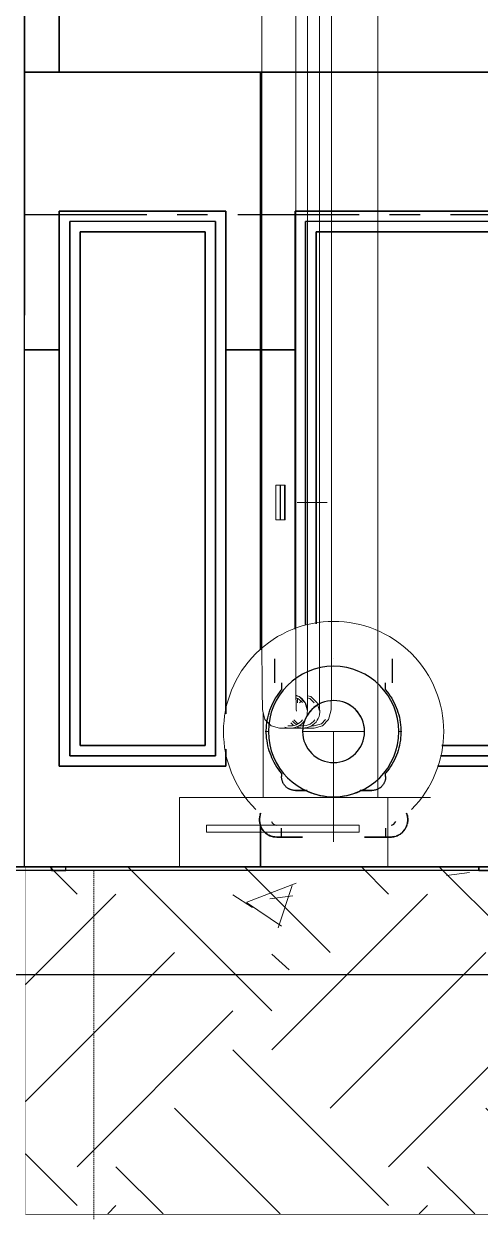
# Model space of a CAD drawing. Header units: millimetres. Extents: x 3774 to 718460, y -768339 to 192544.
# Drawn here: x 505512 to 506170, y -732864 to -731142 of the extents above; entities that cross this region are included whole.
import ezdxf
from ezdxf.xclip import XClip

# ---------------------------------------------------------------- set-up
doc = ezdxf.new("R2010")
doc.units = ezdxf.units.MM
doc.header["$XCLIPFRAME"] = 0
doc.set_wipeout_variables(frame=1)
for name, pattern in [('DPA_Hidden 50', [3, 2, -1]), ('TA_GL_000.70000', [1.925, 0.7, -0.175, 0.175, -0.175, 0.7]), ('XKITLINE00', [0]), ('XKITLINE02', [4, 2, -2])]:
    doc.linetypes.add(name, pattern=pattern)
doc.layers.add('000 - 0_HIDE_OBJ_FRAMING_DEF_SUB_1', color=7, linetype='Continuous')
doc.layers.add('000 - 0_SYM_DWG_GRIDLINE_MAIN_COLOR_251', color=7, linetype='Continuous')
for name, color, linetype, lineweight in [('Bolt', 7, 'Continuous', 0), ('G-IMPT', 7, 'Continuous', 9), ('Part', 7, 'Continuous', 0)]:
    doc.layers.add(name, color=color, linetype=linetype, lineweight=lineweight)
doc.styles.add('TA', font='', dxfattribs={"height": 4.5})
doc.styles.get('TA').set_extended_font_data('Cordia New')

# ---------------------------------------------------------------- blocks, each defined once
blk = doc.blocks.new('*U6352')
at = {"layer": '000 - 0_SYM_DWG_GRIDLINE_MAIN_COLOR_251', "color": 7, "linetype": 'ByBlock', "ltscale": 5}
blk.add_line((70, 0), (-169.147, 0), dxfattribs=at)
at = {"color": 7, "style": 'TA', "flags": 1}
blk.add_attdef('LOCATION', (6, -6), '', height=4.5, rotation=270, dxfattribs=at)
blk = doc.blocks.new('*U6351')
at = {"layer": '000 - 0_SYM_DWG_GRIDLINE_MAIN_COLOR_251', "color": 7, "linetype": 'ByBlock', "ltscale": 5}
blk.add_line((70, 0), (-169.147, 0), dxfattribs=at)
at = {"color": 7, "style": 'TA', "flags": 1}
blk.add_attdef('LOCATION', (6, -6), '', height=4.5, rotation=270, dxfattribs=at)
blk = doc.blocks.new('W-1-PP19-SE-ENT3_20260407-142914_PP19_ENT3_ELE4_DIMS_2')
at = {"layer": '000 - 0_SYM_DWG_GRIDLINE_MAIN_COLOR_251', "color": 7, "linetype": 'TA_GL_000.70000', "xscale": 50.00000000000003, "yscale": 50.00000000000003, "zscale": 50.00000000000003, "rotation": 180}
for name, p in [('*U6352', (-2517, 102450)), ('*U6351', (-2517, 101510))]:
    blk.add_blockref(name, p, dxfattribs=at)
blk = doc.blocks.new('*A20976427')
at = {"layer": 'Part', "color": 7, "linetype": 'XKITLINE00', "lineweight": 0}
for p, q in [((2517.704074, -163.059902), (2514.809478, -163.059902)), ((2514.809478, -163.059902), (2514.809478, -166.29392)), ((2517.209697, -166.29392), (2517.209697, -163.059902))]:
    blk.add_line(p, q, dxfattribs=at)
blk = doc.blocks.new('*A20986428')
at = {"layer": 'Part', "color": 7, "linetype": 'XKITLINE00', "lineweight": 0}
for p, q in [((2516.878509, -163.379902), (2515.118345, -163.379902)), ((2515.118345, -163.379902), (2515.118345, -163.459902)), ((2516.878509, -163.459902), (2516.878509, -163.379902)), ((2515.118345, -163.459902), (2516.878509, -163.459902))]:
    blk.add_line(p, q, dxfattribs=at)
blk = doc.blocks.new('*A21516446')
at = {"layer": 'Part', "color": 7, "linetype": 'XKITLINE00', "lineweight": 0}
for p, q in [((2518.17125, -165.93987), (2518.70947, -165.93987)), ((2518.17125, -165.97987), (2518.17125, -165.93987)), ((2519.14401, -165.97987), (2518.17125, -165.97987)), ((2518.651293, -165.97987), (2518.651293, -165.93987))]:
    blk.add_line(p, q, dxfattribs=at)
blk = doc.blocks.new('*A21536448')
at = {"layer": 'Part', "color": 7, "linetype": 'XKITLINE00', "lineweight": 0}
for p, q in [((2518.211253, -165.539902), (2518.251257, -165.539902)), ((2518.211253, -165.939902), (2518.211253, -165.539902)), ((2518.251257, -165.539902), (2518.251257, -165.939902)), ((2518.251257, -165.939902), (2518.211253, -165.939902))]:
    blk.add_line(p, q, dxfattribs=at)
blk = doc.blocks.new('*A21556450')
at = {"layer": 'Part', "color": 7, "linetype": 'XKITLINE00', "lineweight": 0}
for p, q in [((2518.691097, -165.539902), (2517.632438, -165.539902)), ((2517.632438, -165.539902), (2517.632438, -166.29392)), ((2518.63253, -166.29392), (2518.63253, -165.539902)), ((2522.061904, -165.539902), (2521.032749, -165.539902)), ((2521.032749, -165.539902), (2521.032749, -166.29392)), ((2522.032841, -166.29392), (2522.032841, -165.539902))]:
    blk.add_line(p, q, dxfattribs=at)
blk = doc.blocks.new('*A21656460')
at = {"layer": 'Part', "color": 7, "linetype": 'XKITLINE00', "lineweight": 0}
for p, q in [((2516.233001, -149.459902), (2516.359487, -149.459902)), ((2516.359487, -149.459902), (2516.456678, -149.485946)), ((2516.328533, -149.485502), (2516.359487, -149.485502)), ((2516.359487, -149.485502), (2516.44388, -149.508116)), ((2516.44388, -149.508116), (2516.49286, -149.557102)), ((2516.527827, -149.557102), (2516.456678, -149.485946)), ((2516.553869, -149.654302), (2516.527827, -149.557102)), ((2516.556003, -149.674937), (2516.553869, -149.654302)), ((2516.557991, -149.735437), (2516.556003, -149.674937)), ((2516.559699, -149.831678), (2516.557991, -149.735437)), ((2516.170393, -149.801148), (2516.169512, -149.751502)), ((2516.206495, -149.766851), (2516.191148, -149.751502)), ((2516.195182, -149.755536), (2516.19511, -149.751502)), ((2516.286119, -149.803441), (2516.293582, -149.805441)), ((2516.561009, -149.957102), (2516.559699, -149.831678)), ((2516.561833, -150.103161), (2516.561009, -149.957102)), ((2516.562114, -150.259902), (2516.561833, -150.103161)), ((2516.562114, -161.459902), (2516.562114, -150.259902)), ((2516.561833, -161.616642), (2516.562114, -161.459902)), ((2516.561009, -161.762702), (2516.561833, -161.616642)), ((2516.559699, -161.888125), (2516.561009, -161.762702)), ((2516.169512, -161.968302), (2516.170393, -161.918655)), ((2516.191148, -161.968302), (2516.206495, -161.952953)), ((2516.19511, -161.968302), (2516.195182, -161.964267)), ((2516.286119, -161.916362), (2516.293582, -161.914363)), ((2516.556003, -162.044866), (2516.557991, -161.984367)), ((2516.557991, -161.984367), (2516.559699, -161.888125)), ((2516.527827, -162.162702), (2516.553869, -162.065502)), ((2516.553869, -162.065502), (2516.556003, -162.044866)), ((2516.233001, -162.259902), (2516.359487, -162.259902)), ((2516.328533, -162.234302), (2516.359487, -162.234302)), ((2516.44388, -162.211687), (2516.359487, -162.234302)), ((2516.359487, -162.259902), (2516.456678, -162.233857)), ((2516.49286, -162.162702), (2516.44388, -162.211687)), ((2516.456678, -162.233857), (2516.527827, -162.162702))]:
    blk.add_line(p, q, dxfattribs=at)
for centre, radius, start, end in [((2516.233001, -149.654302), 0.1944, 356.349121, 112.433954), ((2516.233001, -149.654302), 0.1944, 123.950164, 136.181094), ((2516.233001, -149.654302), 0.1688, 115.808054, 136.360557), ((2516.233001, -149.654302), 0.1688, 36.083992, 103.358524), ((2516.233001, -149.654302), 0.1688, 240.843581, 244.191946), ((2516.233001, -162.065502), 0.1688, 115.808054, 119.156419), ((2516.233001, -162.065502), 0.1944, 247.566046, 3.65088), ((2516.233001, -162.065502), 0.1944, 223.818906, 236.049836), ((2516.233001, -162.065502), 0.1688, 223.639443, 244.191946), ((2516.233001, -162.065502), 0.1688, 256.641476, 323.916008)]:
    blk.add_arc(centre, radius, start, end, dxfattribs=at)
blk = doc.blocks.new('*A21666461')
at = {"layer": 'Part', "color": 7, "linetype": 'XKITLINE00', "lineweight": 0}
for p, q in [((2515.961983, -149.459902), (2515.864792, -149.485946)), ((2516.08847, -149.459902), (2515.961983, -149.459902)), ((2515.767601, -149.654302), (2515.793644, -149.557102)), ((2515.793644, -149.557102), (2515.864792, -149.485946)), ((2516.057515, -149.485502), (2516.08847, -149.485502)), ((2515.761772, -149.831678), (2515.763479, -149.735437)), ((2515.763479, -149.735437), (2515.765468, -149.674937)), ((2515.765468, -149.674937), (2515.767601, -149.654302)), ((2516.150536, -149.831678), (2516.152243, -149.735437)), ((2516.152243, -149.735437), (2516.154232, -149.674937)), ((2516.154232, -149.674937), (2516.156365, -149.654302)), ((2515.760462, -149.957102), (2515.761772, -149.831678)), ((2516.149226, -149.957102), (2516.150536, -149.831678)), ((2515.759638, -150.103161), (2515.760462, -149.957102)), ((2516.148402, -150.103161), (2516.149226, -149.957102)), ((2515.759357, -150.259902), (2515.759638, -150.103161)), ((2516.148121, -150.259902), (2516.148402, -150.103161)), ((2515.759357, -161.459902), (2515.759357, -150.259902)), ((2516.148121, -161.459902), (2516.148121, -150.259902)), ((2515.759638, -161.616642), (2515.759357, -161.459902)), ((2516.148402, -161.616642), (2516.148121, -161.459902)), ((2515.760462, -161.762702), (2515.759638, -161.616642)), ((2516.149226, -161.762702), (2516.148402, -161.616642)), ((2515.761772, -161.888125), (2515.760462, -161.762702)), ((2516.150536, -161.888125), (2516.149226, -161.762702)), ((2515.763479, -161.984367), (2515.761772, -161.888125)), ((2515.765468, -162.044866), (2515.763479, -161.984367)), ((2516.152243, -161.984367), (2516.150536, -161.888125)), ((2516.154232, -162.044866), (2516.152243, -161.984367)), ((2515.767601, -162.065502), (2515.765468, -162.044866)), ((2515.793644, -162.162702), (2515.767601, -162.065502)), ((2516.156365, -162.065502), (2516.154232, -162.044866)), ((2515.864792, -162.233857), (2515.793644, -162.162702)), ((2515.961983, -162.259902), (2515.864792, -162.233857)), ((2516.08847, -162.259902), (2515.961983, -162.259902)), ((2516.057515, -162.234302), (2516.08847, -162.234302))]:
    blk.add_line(p, q, dxfattribs=at)
for centre, radius, start, end in [((2516.08847, -149.654302), 0.1944, 289.28989, 109.615834), ((2516.08847, -149.654302), 0.1688, 36.083992, 98.212631), ((2516.08847, -149.654302), 0.1688, 292.350355, 323.916008), ((2516.08847, -162.065502), 0.1944, 250.384166, 70.71011), ((2516.08847, -162.065502), 0.1688, 36.083992, 67.649645), ((2516.08847, -162.065502), 0.1688, 261.787369, 323.916008)]:
    blk.add_arc(centre, radius, start, end, dxfattribs=at)
blk = doc.blocks.new('*A21676462')
at = {"layer": 'Part', "color": 7, "linetype": 'XKITLINE00', "lineweight": 0}
for p, q in [((2516.39675, -149.751502), (2516.419338, -149.671272)), ((2516.421048, -149.666859), (2516.419338, -149.671272)), ((2516.423059, -149.664538), (2516.421048, -149.666859)), ((2516.421322, -149.664538), (2516.423059, -149.664538)), ((2516.424116, -149.664538), (2516.423059, -149.664538)), ((2516.424116, -162.055265), (2516.424116, -149.664538)), ((2516.151053, -149.802558), (2516.15808, -149.804448)), ((2516.151072, -149.801485), (2516.16012, -149.803901)), ((2516.312136, -149.800487), (2516.286119, -149.807433)), ((2516.286119, -149.83294), (2516.324633, -149.822657)), ((2516.361783, -149.751502), (2516.312136, -149.800487)), ((2516.324633, -149.822657), (2516.39675, -149.751502)), ((2516.151053, -161.917245), (2516.15808, -161.915355)), ((2516.151072, -161.918318), (2516.16012, -161.915902)), ((2516.324633, -161.897146), (2516.286119, -161.886863)), ((2516.286119, -161.91237), (2516.312136, -161.919317)), ((2516.312136, -161.919317), (2516.361783, -161.968302)), ((2516.39675, -161.968302), (2516.324633, -161.897146)), ((2516.419338, -162.048531), (2516.39675, -161.968302)), ((2516.419338, -162.048531), (2516.421048, -162.052945)), ((2516.421048, -162.052945), (2516.423059, -162.055265)), ((2516.421322, -162.055265), (2516.423059, -162.055265)), ((2516.423059, -162.055265), (2516.424116, -162.055265))]:
    blk.add_line(p, q, dxfattribs=at)
blk = doc.blocks.new('*A21686463')
at = {"layer": 'Part', "color": 7, "linetype": 'XKITLINE00', "lineweight": 0}
for p, q in [((2515.77397, -149.63053), (2515.77397, -149.459902)), ((2515.77397, -149.459902), (2517.095448, -149.459902)), ((2517.095448, -163.059902), (2517.095448, -149.459902)), ((2515.77397, -163.059902), (2515.77397, -162.089273))]:
    blk.add_line(p, q, dxfattribs=at)
blk = doc.blocks.new('*A21706465')
at = {"layer": 'Bolt', "color": 7, "linetype": 'XKITLINE02', "lineweight": 0}
blk.add_line((2516.509428, -159.659902), (2516.1661, -159.659902), dxfattribs=at)
blk = doc.blocks.new('*A21716466')
at = {"layer": 'Part', "color": 7, "linetype": 'XKITLINE00', "lineweight": 0}
for p, q in [((2516.15053, -161.887506), (2516.186636, -161.897146)), ((2516.151053, -161.917245), (2516.15808, -161.915355)), ((2516.151072, -161.918318), (2516.16012, -161.915902)), ((2516.186636, -161.897146), (2516.258754, -161.968302)), ((2516.258754, -161.968302), (2516.281341, -162.048531)), ((2516.286119, -161.886863), (2516.324633, -161.897146)), ((2516.312136, -161.919316), (2516.286119, -161.91237)), ((2516.361783, -161.968302), (2516.312136, -161.919316)), ((2516.324633, -161.897146), (2516.39675, -161.968302)), ((2516.39675, -161.968302), (2516.419338, -162.048531)), ((2516.282606, -162.052945), (2516.281341, -162.048531)), ((2516.283325, -162.055265), (2516.282606, -162.052945)), ((2516.420603, -162.052945), (2516.419338, -162.048531)), ((2516.421322, -162.055265), (2516.420603, -162.052945)), ((2516.08847, -162.259902), (2516.233001, -162.259902)), ((2516.172862, -162.211687), (2516.127102, -162.165923)), ((2516.184002, -162.234302), (2516.233001, -162.234302))]:
    blk.add_line(p, q, dxfattribs=at)
for centre, radius, start, end in [((2516.08847, -162.065502), 0.1944, 250.384167, 70.710108), ((2516.233001, -162.065502), 0.1688, 115.808054, 119.156419), ((2516.08847, -162.065502), 0.1688, 36.083992, 67.649643), ((2516.233001, -162.065502), 0.1944, 247.566046, 3.650879), ((2516.08847, -162.065502), 0.1688, 261.78737, 323.916008), ((2516.233001, -162.065502), 0.1944, 223.818906, 236.049836), ((2516.233001, -162.065502), 0.1688, 223.639443, 244.191946), ((2516.233001, -162.065502), 0.1688, 256.641476, 323.916008)]:
    blk.add_arc(centre, radius, start, end, dxfattribs=at)
blk = doc.blocks.new('*A21726467')
at = {"layer": 'Part', "color": 7, "linetype": 'XKITLINE00', "lineweight": 0}
for p, q in [((2516.258754, -149.751502), (2516.281341, -149.671272)), ((2516.283052, -149.666859), (2516.281341, -149.671272)), ((2516.285062, -149.664538), (2516.283052, -149.666859)), ((2516.283325, -149.664538), (2516.285062, -149.664538)), ((2516.286119, -149.664538), (2516.285062, -149.664538)), ((2516.286119, -162.055265), (2516.286119, -149.664538)), ((2516.15053, -149.832297), (2516.186636, -149.822657)), ((2516.186636, -149.822657), (2516.258754, -149.751502)), ((2516.186636, -161.897146), (2516.15053, -161.887506)), ((2516.258754, -161.968302), (2516.186636, -161.897146)), ((2516.281341, -162.048531), (2516.258754, -161.968302)), ((2516.281341, -162.048531), (2516.283052, -162.052945)), ((2516.283052, -162.052945), (2516.285062, -162.055265)), ((2516.283325, -162.055265), (2516.285062, -162.055265)), ((2516.285062, -162.055265), (2516.286119, -162.055265))]:
    blk.add_line(p, q, dxfattribs=at)
blk = doc.blocks.new('*A21746469')
at = {"layer": 'Part', "color": 7, "linetype": 'XKITLINE00', "lineweight": 0}
for p, q in [((2515.971227, -159.459902), (2515.920561, -159.459902)), ((2515.920561, -159.459902), (2515.920561, -159.859902)), ((2515.968556, -159.859902), (2515.968556, -159.459902)), ((2515.920561, -159.859902), (2515.971227, -159.859902))]:
    blk.add_line(p, q, dxfattribs=at)
blk = doc.blocks.new('*A21756470')
at = {"layer": 'Part', "color": 7, "linetype": 'XKITLINE00', "lineweight": 0}
for p, q in [((2516.025075, -159.459902), (2515.971227, -159.459902)), ((2515.971227, -159.459902), (2515.971227, -159.859902)), ((2516.019232, -159.859902), (2516.019232, -159.459902)), ((2516.025075, -159.859902), (2516.025075, -159.459902)), ((2516.019232, -159.859902), (2515.971227, -159.859902)), ((2516.025075, -159.859902), (2516.019232, -159.859902))]:
    blk.add_line(p, q, dxfattribs=at)
blk = doc.blocks.new('W-1-PP19-SE-ENT3_20260407-143459_PP19_ENT3_SE_ELE4')
at = {"color": 7, "lineweight": 0, "xscale": 125, "yscale": 125, "zscale": 125}
for name in ['*A21666461', '*A21686463', '*A21656460', '*A21726467', '*A21676462', '*A21746469', '*A21756470', '*A21706465', '*A21716466', '*A20976427', '*A20986428', '*A21556450', '*A21536448', '*A21516446']:
    blk.add_blockref(name, (-320145.950375, 121992.48775), dxfattribs=at)
blk = doc.blocks.new('*U7984')
at = {"layer": 'Defpoints', "color": 7}
blk.add_lwpolyline([(0, -500), (11957.346, -500), (11957.346, 0), (0, 0)], close=True, dxfattribs=at)
at = {"color": 7}
blk.add_wipeout([(0, -500), (11957.346, -500), (11957.346, 0), (0, 0)], dxfattribs=at)
h = blk.add_hatch()
h.set_pattern_fill('EARTH', scale=50, angle=45)
h.paths.add_polyline_path([(0, -500), (11957.346, -500), (11957.346, 0), (0, 0)])
blk.add_line((-250, 0), (12207.346, 0), dxfattribs=at)
blk = doc.blocks.new('DPA_Drainage Gutter_Landscape_Type A - DPA_Drainage Gutter_Landscape_Type A-17304739-2350-01 ENTRANCE 3 ELEVATION 4')
at = {"layer": '000 - 0_HIDE_OBJ_FRAMING_DEF_SUB_1', "color": 7}
for p, q in [((-19034, 101305), (-19629, 101305)), ((-19629, 101305), (-19034, 101305)), ((-19622, 101305), (-19041, 101305)), ((-19041, 101305), (-19622, 101305)), ((-19622, 101305), (-19041, 101305)), ((-19041, 101305), (-19622, 101305)), ((-19068, 101305), (-19055, 101305)), ((-19055, 101305), (-19068, 101305)), ((-19068, 101305), (-19055, 101305)), ((-19055, 101305), (-19068, 101305)), ((-19048, 101305), (-19041, 101305)), ((-19041, 101305), (-19048, 101305)), ((-19048, 101305), (-19041, 101305)), ((-19041, 101305), (-19048, 101305)), ((-19034, 101305), (-19034, 101300)), ((-19034, 101300), (-19034, 101305)), ((-18418.5, 101305), (-19013.5, 101305)), ((-19013.5, 101305), (-18418.5, 101305)), ((-19013.5, 101300), (-19013.5, 101305)), ((-19013.5, 101300), (-19013.5, 101305)), ((-19006.5, 101305), (-18999.5, 101305)), ((-18999.5, 101305), (-19006.5, 101305)), ((-19006.5, 101305), (-18999.5, 101305)), ((-18999.5, 101305), (-19006.5, 101305)), ((-19006.5, 101305), (-18425.5, 101305)), ((-18425.5, 101305), (-19006.5, 101305)), ((-19006.5, 101305), (-18425.5, 101305)), ((-18425.5, 101305), (-19006.5, 101305)), ((-18992.5, 101305), (-18979.5, 101305)), ((-18979.5, 101305), (-18992.5, 101305)), ((-18992.5, 101305), (-18979.5, 101305)), ((-18979.5, 101305), (-18992.5, 101305)), ((-18972.5, 101305), (-18959.5, 101305)), ((-18959.5, 101305), (-18972.5, 101305)), ((-18972.5, 101305), (-18959.5, 101305)), ((-18959.5, 101305), (-18972.5, 101305)), ((-18952.5, 101305), (-18939.5, 101305)), ((-18939.5, 101305), (-18952.5, 101305)), ((-18952.5, 101305), (-18939.5, 101305)), ((-18939.5, 101305), (-18952.5, 101305)), ((-18932.5, 101305), (-18919.5, 101305)), ((-18919.5, 101305), (-18932.5, 101305)), ((-18932.5, 101305), (-18919.5, 101305)), ((-18919.5, 101305), (-18932.5, 101305)), ((-18912.5, 101305), (-18899.7, 101305)), ((-18899.7, 101305), (-18912.5, 101305)), ((-18912.5, 101305), (-18899.7, 101305)), ((-18899.7, 101305), (-18912.5, 101305)), ((-18892.5, 101305), (-18879.5, 101305)), ((-18879.5, 101305), (-18892.5, 101305)), ((-18892.5, 101305), (-18879.5, 101305)), ((-18879.5, 101305), (-18892.5, 101305)), ((-18872.5, 101305), (-18859.5, 101305)), ((-18859.5, 101305), (-18872.5, 101305)), ((-18872.5, 101305), (-18859.5, 101305)), ((-18859.5, 101305), (-18872.5, 101305)), ((-18852.5, 101305), (-18839.5, 101305)), ((-18839.5, 101305), (-18852.5, 101305)), ((-18852.5, 101305), (-18839.5, 101305)), ((-18839.5, 101305), (-18852.5, 101305)), ((-18832.5, 101305), (-18819.5, 101305)), ((-18819.5, 101305), (-18832.5, 101305)), ((-18832.5, 101305), (-18819.5, 101305)), ((-18819.5, 101305), (-18832.5, 101305)), ((-18812.5, 101305), (-18799.5, 101305)), ((-18799.5, 101305), (-18812.5, 101305)), ((-18812.5, 101305), (-18799.5, 101305)), ((-18799.5, 101305), (-18812.5, 101305)), ((-18792.5, 101305), (-18779.5, 101305)), ((-18779.5, 101305), (-18792.5, 101305)), ((-18792.5, 101305), (-18779.5, 101305)), ((-18779.5, 101305), (-18792.5, 101305)), ((-18772.5, 101305), (-18759.5, 101305)), ((-18759.5, 101305), (-18772.5, 101305)), ((-18772.5, 101305), (-18759.5, 101305)), ((-18759.5, 101305), (-18772.5, 101305)), ((-18752.5, 101305), (-18739.5, 101305)), ((-18739.5, 101305), (-18752.5, 101305)), ((-18752.5, 101305), (-18739.5, 101305)), ((-18739.5, 101305), (-18752.5, 101305)), ((-18732.5, 101305), (-18719.5, 101305)), ((-18719.5, 101305), (-18732.5, 101305)), ((-18732.5, 101305), (-18719.5, 101305)), ((-18719.5, 101305), (-18732.5, 101305)), ((-18712.5, 101305), (-18699.5, 101305)), ((-18699.5, 101305), (-18712.5, 101305)), ((-18712.5, 101305), (-18699.5, 101305)), ((-18699.5, 101305), (-18712.5, 101305)), ((-18692.5, 101305), (-18679.5, 101305)), ((-18679.5, 101305), (-18692.5, 101305)), ((-18692.5, 101305), (-18679.5, 101305)), ((-18679.5, 101305), (-18692.5, 101305)), ((-18672.5, 101305), (-18659.5, 101305)), ((-18659.5, 101305), (-18672.5, 101305)), ((-18672.5, 101305), (-18659.5, 101305)), ((-18659.5, 101305), (-18672.5, 101305)), ((-18652.5, 101305), (-18639.5, 101305)), ((-18639.5, 101305), (-18652.5, 101305)), ((-18652.5, 101305), (-18639.5, 101305)), ((-18639.5, 101305), (-18652.5, 101305)), ((-18632.5, 101305), (-18619.5, 101305)), ((-18619.5, 101305), (-18632.5, 101305)), ((-18632.5, 101305), (-18619.5, 101305)), ((-18619.5, 101305), (-18632.5, 101305)), ((-18612.5, 101305), (-18599.5, 101305)), ((-18599.5, 101305), (-18612.5, 101305)), ((-18612.5, 101305), (-18599.5, 101305)), ((-18599.5, 101305), (-18612.5, 101305)), ((-18592.5, 101305), (-18579.5, 101305)), ((-18579.5, 101305), (-18592.5, 101305)), ((-18592.5, 101305), (-18579.5, 101305)), ((-18579.5, 101305), (-18592.5, 101305)), ((-18572.5, 101305), (-18559.5, 101305)), ((-18559.5, 101305), (-18572.5, 101305)), ((-18572.5, 101305), (-18559.5, 101305)), ((-18559.5, 101305), (-18572.5, 101305)), ((-18552.5, 101305), (-18539.5, 101305)), ((-18539.5, 101305), (-18552.5, 101305)), ((-18552.5, 101305), (-18539.5, 101305)), ((-18539.5, 101305), (-18552.5, 101305)), ((-18532.5, 101305), (-18519.5, 101305)), ((-18519.5, 101305), (-18532.5, 101305)), ((-18532.5, 101305), (-18519.5, 101305)), ((-18519.5, 101305), (-18532.5, 101305)), ((-18512.5, 101305), (-18499.5, 101305)), ((-18499.5, 101305), (-18512.5, 101305)), ((-18512.5, 101305), (-18499.5, 101305)), ((-18499.5, 101305), (-18512.5, 101305)), ((-18492.5, 101305), (-18479.5, 101305)), ((-18479.5, 101305), (-18492.5, 101305)), ((-18492.5, 101305), (-18479.5, 101305)), ((-18479.5, 101305), (-18492.5, 101305)), ((-18472.5, 101305), (-18459.5, 101305)), ((-18459.5, 101305), (-18472.5, 101305)), ((-18472.5, 101305), (-18459.5, 101305)), ((-18459.5, 101305), (-18472.5, 101305)), ((-18452.5, 101305), (-18439.5, 101305)), ((-18439.5, 101305), (-18452.5, 101305)), ((-18452.5, 101305), (-18439.5, 101305)), ((-18439.5, 101305), (-18452.5, 101305)), ((-18432.5, 101305), (-18425.5, 101305)), ((-18425.5, 101305), (-18432.5, 101305)), ((-18432.5, 101305), (-18425.5, 101305)), ((-18425.5, 101305), (-18432.5, 101305)), ((-18418.5, 101305), (-18418.5, 101300)), ((-18418.5, 101300), (-18418.5, 101305))]:
    blk.add_line(p, q, dxfattribs=at)
blk = doc.blocks.new('DPA_Drainage Gutter_Landscape_Type A - DPA_Drainage Gutter_Landscape_Type A-19284305-2350-01 ENTRANCE 3 ELEVATION 4')
at = {"layer": '000 - 0_HIDE_OBJ_FRAMING_DEF_SUB_1', "color": 7}
for p, q in [((-19558.5, 101305), (-19653.1, 101305)), ((-19653.1, 101305), (-19558.5, 101305)), ((-19646.1, 101305), (-19639.1, 101305)), ((-19639.1, 101305), (-19646.1, 101305)), ((-19646.1, 101305), (-19639.1, 101305)), ((-19639.1, 101305), (-19646.1, 101305)), ((-19646.1, 101305), (-19558.5, 101305)), ((-19558.5, 101305), (-19646.1, 101305)), ((-19646.1, 101305), (-19558.5, 101305)), ((-19558.5, 101305), (-19646.1, 101305)), ((-19632.1, 101305), (-19619.1, 101305)), ((-19619.1, 101305), (-19632.1, 101305)), ((-19632.1, 101305), (-19619.1, 101305)), ((-19619.1, 101305), (-19632.1, 101305)), ((-19612.1, 101305), (-19599.1, 101305)), ((-19599.1, 101305), (-19612.1, 101305)), ((-19612.1, 101305), (-19599.1, 101305)), ((-19599.1, 101305), (-19612.1, 101305)), ((-19592.1, 101305), (-19579.1, 101305)), ((-19579.1, 101305), (-19592.1, 101305)), ((-19592.1, 101305), (-19579.1, 101305)), ((-19579.1, 101305), (-19592.1, 101305)), ((-19572.1, 101305), (-19559.1, 101305)), ((-19559.1, 101305), (-19572.1, 101305)), ((-19572.1, 101305), (-19559.1, 101305)), ((-19559.1, 101305), (-19572.1, 101305)), ((-19175, 101305), (-19341.4, 101305)), ((-19341.4, 101305), (-19175, 101305)), ((-19341.4, 101305), (-19339.1, 101305)), ((-19339.1, 101305), (-19341.4, 101305)), ((-19341.4, 101305), (-19339.1, 101305)), ((-19339.1, 101305), (-19341.4, 101305)), ((-19341.4, 101305), (-19175, 101305)), ((-19175, 101305), (-19341.4, 101305)), ((-19341.4, 101305), (-19175, 101305)), ((-19175, 101305), (-19341.4, 101305)), ((-19332.1, 101305), (-19319.1, 101305)), ((-19319.1, 101305), (-19332.1, 101305)), ((-19332.1, 101305), (-19319.1, 101305)), ((-19319.1, 101305), (-19332.1, 101305)), ((-19312.1, 101305), (-19299.1, 101305)), ((-19299.1, 101305), (-19312.1, 101305)), ((-19312.1, 101305), (-19299.1, 101305)), ((-19299.1, 101305), (-19312.1, 101305)), ((-19292.1, 101305), (-19279.1, 101305)), ((-19279.1, 101305), (-19292.1, 101305)), ((-19292.1, 101305), (-19279.1, 101305)), ((-19279.1, 101305), (-19292.1, 101305)), ((-19272.1, 101305), (-19259.1, 101305)), ((-19259.1, 101305), (-19272.1, 101305)), ((-19272.1, 101305), (-19259.1, 101305)), ((-19259.1, 101305), (-19272.1, 101305)), ((-19252.1, 101305), (-19239.1, 101305)), ((-19239.1, 101305), (-19252.1, 101305)), ((-19252.1, 101305), (-19239.1, 101305)), ((-19239.1, 101305), (-19252.1, 101305)), ((-19232.1, 101305), (-19219.1, 101305)), ((-19219.1, 101305), (-19232.1, 101305)), ((-19232.1, 101305), (-19219.1, 101305)), ((-19219.1, 101305), (-19232.1, 101305)), ((-19212.1, 101305), (-19199.1, 101305)), ((-19199.1, 101305), (-19212.1, 101305)), ((-19212.1, 101305), (-19199.1, 101305)), ((-19199.1, 101305), (-19212.1, 101305)), ((-19192.1, 101305), (-19179.1, 101305)), ((-19179.1, 101305), (-19192.1, 101305)), ((-19192.1, 101305), (-19179.1, 101305)), ((-19179.1, 101305), (-19192.1, 101305)), ((-19023, 101305), (-19025, 101305)), ((-19025, 101305), (-19023, 101305)), ((-19025, 101305), (-19023, 101305)), ((-19023, 101305), (-19025, 101305)), ((-19025, 101305), (-19023, 101305)), ((-19023, 101305), (-19025, 101305)), ((-19025, 101305), (-19023, 101305)), ((-19023, 101305), (-19025, 101305)), ((-19025, 101305), (-19023, 101305)), ((-19023, 101305), (-19025, 101305))]:
    blk.add_line(p, q, dxfattribs=at)
blk = doc.blocks.new('ø100 WATER METER - WATER METER-19286135-2350-01 ENTRANCE 3 ELEVATION 4')
at = {"layer": 'G-IMPT', "color": 7}
for p, q in [((-18721, 101500), (-18726.1, 101500)), ((-18582.8, 101500), (-18672.3, 101500)), ((-18529.1, 101500), (-18534.1, 101500))]:
    blk.add_line(p, q, dxfattribs=at)
blk = doc.blocks.new('ø100 WATER METER - ø100 WATER METER-19305916-2350-01 ENTRANCE 3 ELEVATION 4')
at = {"layer": '000 - 0_HIDE_OBJ_FRAMING_DEF_SUB_1', "color": 7}
for p, q in [((-18712.6, 101605), (-18712.6, 101570)), ((-18627.6, 101605), (-18627.6, 101605)), ((-18627.6, 101605), (-18627.6, 101605)), ((-18627.6, 101605), (-18627.6, 101605)), ((-18627.6, 101605), (-18627.6, 101605)), ((-18542.6, 101570), (-18542.6, 101605)), ((-18702.6, 101570), (-18702.6, 101560)), ((-18690.9, 101570), (-18690.9, 101570)), ((-18690.6, 101570), (-18690.6, 101570)), ((-18564.5, 101570), (-18564.5, 101570)), ((-18564.3, 101570), (-18564.3, 101570)), ((-18552.6, 101560), (-18552.6, 101570)), ((-18699, 101560), (-18699, 101560)), ((-18556.1, 101560), (-18556.1, 101560)), ((-18702.6, 101440), (-18702.6, 101435)), ((-18699, 101440), (-18699, 101440)), ((-18556.1, 101440), (-18556.1, 101440)), ((-18552.6, 101435), (-18552.6, 101440))]:
    blk.add_line(p, q, dxfattribs=at)
at = {"layer": '000 - 0_HIDE_OBJ_FRAMING_DEF_SUB_1', "color": 7, "flags": 128}
for points in [[(-18702.6, 101440), (-18704.9, 101442.9), (-18707.1, 101445.8), (-18709.2, 101448.9), (-18711.2, 101452), (-18713.1, 101455.2), (-18714.8, 101458.5), (-18716.4, 101461.9), (-18717.8, 101465.3), (-18719.2, 101468.7), (-18720.3, 101472.3), (-18721.4, 101475.8), (-18722.3, 101479.4), (-18723, 101483.1), (-18723.6, 101486.7), (-18724.1, 101490.4), (-18724.4, 101494.1), (-18724.6, 101497.8), (-18724.6, 101501.5), (-18724.4, 101505.2), (-18724.2, 101508.9), (-18723.7, 101512.6), (-18723.2, 101516.3), (-18722.4, 101519.9), (-18721.6, 101523.5), (-18720.6, 101527.1), (-18719.4, 101530.6), (-18718.1, 101534.1), (-18716.7, 101537.5), (-18715.1, 101540.8), (-18713.4, 101544.1), (-18711.6, 101547.4), (-18709.6, 101550.5), (-18707.5, 101553.6), (-18705.3, 101556.6), (-18703, 101559.5), (-18702.6, 101560)], [(-18552.6, 101560), (-18550.2, 101557.1), (-18548, 101554.2), (-18545.9, 101551.1), (-18543.9, 101548), (-18542.1, 101544.8), (-18540.3, 101541.5), (-18538.7, 101538.1), (-18537.3, 101534.7), (-18536, 101531.3), (-18534.8, 101527.7), (-18533.7, 101524.2), (-18532.8, 101520.6), (-18532.1, 101516.9), (-18531.5, 101513.3), (-18531, 101509.6), (-18530.7, 101505.9), (-18530.6, 101502.2), (-18530.5, 101498.5), (-18530.7, 101494.8), (-18531, 101491.1), (-18531.4, 101487.4), (-18532, 101483.7), (-18532.7, 101480.1), (-18533.6, 101476.5), (-18534.6, 101472.9), (-18535.7, 101469.4), (-18537, 101465.9), (-18538.4, 101462.5), (-18540, 101459.2), (-18541.7, 101455.9), (-18543.5, 101452.6), (-18545.5, 101449.5), (-18547.6, 101446.4), (-18549.8, 101443.4), (-18552.1, 101440.5), (-18552.6, 101440)], [(-18682.6, 101415), (-18683.4, 101415), (-18684.2, 101415.1), (-18685, 101415.1), (-18685.8, 101415.3), (-18686.5, 101415.4), (-18687.3, 101415.6), (-18688.1, 101415.8), (-18688.9, 101416), (-18689.6, 101416.3), (-18690.4, 101416.6), (-18691.1, 101416.9), (-18691.8, 101417.3), (-18692.5, 101417.6), (-18693.2, 101418.1), (-18693.9, 101418.5), (-18694.5, 101419), (-18695.1, 101419.4), (-18695.8, 101420), (-18696.3, 101420.5), (-18696.9, 101421.1), (-18697.5, 101421.7), (-18698, 101422.3), (-18698.5, 101422.9), (-18698.9, 101423.5), (-18699.4, 101424.2), (-18699.8, 101424.9), (-18700.2, 101425.6), (-18700.6, 101426.3), (-18700.9, 101427), (-18701.2, 101427.8), (-18701.5, 101428.5), (-18701.7, 101429.3), (-18701.9, 101430), (-18702.1, 101430.8), (-18702.3, 101431.6), (-18702.4, 101432.4), (-18702.5, 101433.2), (-18702.5, 101434), (-18702.6, 101434.8), (-18702.6, 101435)], [(-18552.6, 101435), (-18552.6, 101434.2), (-18552.6, 101433.4), (-18552.7, 101432.6), (-18552.8, 101431.8), (-18553, 101431), (-18553.1, 101430.2), (-18553.3, 101429.5), (-18553.6, 101428.7), (-18553.8, 101428), (-18554.1, 101427.2), (-18554.5, 101426.5), (-18554.8, 101425.8), (-18555.2, 101425.1), (-18555.6, 101424.4), (-18556.1, 101423.7), (-18556.5, 101423.1), (-18557, 101422.4), (-18557.5, 101421.8), (-18558.1, 101421.2), (-18558.6, 101420.7), (-18559.2, 101420.1), (-18559.8, 101419.6), (-18560.4, 101419.1), (-18561.1, 101418.6), (-18561.8, 101418.2), (-18562.4, 101417.8), (-18563.1, 101417.4), (-18563.9, 101417), (-18564.6, 101416.7), (-18565.3, 101416.4), (-18566.1, 101416.1), (-18566.8, 101415.8), (-18567.6, 101415.6), (-18568.4, 101415.4), (-18569.2, 101415.3), (-18570, 101415.2), (-18570.8, 101415.1), (-18571.5, 101415), (-18572.3, 101415), (-18572.6, 101415)], [(-18665.5, 101415), (-18667, 101415), (-18668.5, 101415), (-18670, 101415), (-18671.3, 101415), (-18672.6, 101415), (-18673.8, 101415), (-18675, 101415), (-18676.1, 101415), (-18677.1, 101415), (-18678, 101415), (-18678.8, 101415), (-18679.6, 101415), (-18680.3, 101415), (-18680.8, 101415), (-18681.3, 101415), (-18681.8, 101415), (-18682.1, 101415), (-18682.3, 101415), (-18682.5, 101415), (-18682.6, 101415), (-18682.6, 101415)], [(-18682.6, 101415), (-18682.5, 101415), (-18682.4, 101415), (-18682.2, 101415), (-18681.9, 101415), (-18681.5, 101415), (-18681, 101415), (-18680.4, 101415), (-18679.8, 101415), (-18679, 101415), (-18678.2, 101415), (-18677.3, 101415), (-18676.3, 101415), (-18675.3, 101415), (-18674.2, 101415), (-18673, 101415), (-18671.7, 101415), (-18670.3, 101415), (-18668.9, 101415), (-18667.4, 101415), (-18665.9, 101415)], [(-18589.6, 101415), (-18588.1, 101415), (-18586.6, 101415), (-18585.2, 101415), (-18583.8, 101415), (-18582.5, 101415), (-18581.3, 101415), (-18580.1, 101415), (-18579.1, 101415), (-18578.1, 101415), (-18577.1, 101415), (-18576.3, 101415), (-18575.5, 101415), (-18574.9, 101415), (-18574.3, 101415), (-18573.8, 101415), (-18573.4, 101415), (-18573, 101415), (-18572.8, 101415), (-18572.6, 101415), (-18572.6, 101415), (-18572.6, 101415)], [(-18572.6, 101415), (-18572.6, 101415), (-18572.7, 101415), (-18573, 101415), (-18573.3, 101415), (-18573.7, 101415), (-18574.1, 101415), (-18574.7, 101415), (-18575.4, 101415), (-18576.1, 101415), (-18576.9, 101415), (-18577.8, 101415), (-18578.8, 101415), (-18579.8, 101415), (-18581, 101415), (-18582.2, 101415), (-18583.4, 101415), (-18584.8, 101415), (-18586.2, 101415), (-18587.7, 101415), (-18589.2, 101415)]]:
    blk.add_lwpolyline(points, dxfattribs=at)
at = {"layer": '000 - 0_HIDE_OBJ_FRAMING_DEF_SUB_1', "color": 7}
for radius, start, end in [(94, 90, 270), (94, 90, 270), (94, 90, 270), (94, 90, 270), (94, 270, 90), (94, 270, 90), (94, 270, 90), (94, 270, 90), (44.7, 90, 270), (44.7, 90, 179.3141), (44.7, 270, 90), (44.7, 0.6859, 90), (44.7, 180, 270), (44.7, 270, 0), (94, 245.9185, 270), (94, 245.9185, 270), (94, 245.9185, 270), (94, 245.9185, 270), (94, 270, 294.0815), (94, 270, 294.0815), (94, 270, 294.0815), (94, 270, 294.0815)]:
    blk.add_arc((-18627.6, 101500), radius, start, end, dxfattribs=at)
at = {"color": 7}
blk.add_blockref('ø100 WATER METER - WATER METER-19286135-2350-01 ENTRANCE 3 ELEVATION 4', (0, 0), dxfattribs=at)
blk = doc.blocks.new('GAVANIZED STEEL_GROOVED ELBOW 45_ 90_ - Standard-19305919-2350-01 ENTRANCE 3 ELEVATION 4')
at = {"layer": '000 - 0_HIDE_OBJ_FRAMING_DEF_SUB_1', "color": 7}
for p, q in [((-18733.9, 101378.6), (-18734.6, 101373)), ((-18734.6, 101373), (-18733.9, 101378.6)), ((-18732.8, 101382.3), (-18733.3, 101381)), ((-18733.3, 101381), (-18732.8, 101382.3)), ((-18734.6, 101373), (-18733.9, 101367.4)), ((-18733.9, 101367.4), (-18734.6, 101373)), ((-18733.3, 101365), (-18732.1, 101362.2)), ((-18732.1, 101362.2), (-18733.3, 101365)), ((-18703.1, 101360.9), (-18703.1, 101348)), ((-18552.1, 101348), (-18552.1, 101360.9)), ((-18523, 101362.2), (-18521.9, 101365)), ((-18521.9, 101365), (-18523, 101362.2)), ((-18521.2, 101367.4), (-18520.6, 101373)), ((-18520.6, 101373), (-18521.2, 101367.4)), ((-18730.4, 101359.2), (-18729.1, 101357.4)), ((-18729.1, 101357.4), (-18730.4, 101359.2)), ((-18725.2, 101353.5), (-18723.3, 101352.1)), ((-18723.3, 101352.1), (-18725.2, 101353.5)), ((-18720.4, 101350.5), (-18717.5, 101349.3)), ((-18717.5, 101349.3), (-18720.4, 101350.5)), ((-18715.1, 101348.6), (-18709.6, 101348)), ((-18709.6, 101348), (-18715.1, 101348.6)), ((-18709.6, 101348), (-18684.7, 101348)), ((-18684.7, 101348), (-18709.6, 101348)), ((-18709.6, 101348), (-18703.1, 101348)), ((-18703.1, 101348), (-18709.6, 101348)), ((-18703.1, 101348), (-18672.3, 101348)), ((-18672.3, 101348), (-18703.1, 101348)), ((-18684.7, 101348), (-18672.3, 101348)), ((-18672.3, 101348), (-18684.7, 101348)), ((-18582.9, 101348), (-18552.1, 101348)), ((-18552.1, 101348), (-18582.9, 101348)), ((-18582.9, 101348), (-18570.4, 101348)), ((-18570.4, 101348), (-18582.9, 101348)), ((-18570.4, 101348), (-18545.6, 101348)), ((-18545.6, 101348), (-18570.4, 101348)), ((-18545.6, 101348), (-18552.1, 101348)), ((-18552.1, 101348), (-18545.6, 101348)), ((-18545.6, 101348), (-18540, 101348.6)), ((-18540, 101348.6), (-18545.6, 101348)), ((-18537.6, 101349.3), (-18534.7, 101350.5)), ((-18534.7, 101350.5), (-18537.6, 101349.3)), ((-18531.8, 101352.1), (-18530, 101353.5)), ((-18530, 101353.5), (-18531.8, 101352.1)), ((-18526, 101357.4), (-18524.7, 101359.2)), ((-18524.7, 101359.2), (-18526, 101357.4))]:
    blk.add_line(p, q, dxfattribs=at)
at = {"layer": '000 - 0_HIDE_OBJ_FRAMING_DEF_SUB_1', "color": 7, "flags": 128}
for points in [[(-18520.6, 101373), (-18521.2, 101378.6), (-18522.4, 101382.3)], [(-18522.4, 101382.3), (-18521.2, 101378.6), (-18520.6, 101373)]]:
    blk.add_lwpolyline(points, dxfattribs=at)
at = {"layer": '000 - 0_HIDE_OBJ_FRAMING_DEF_SUB_1', "color": 7}
for centre, radius, start, end in [((-18709.6, 101373), 25, 158.2196, 180), ((-18709.6, 101373), 25, 161.4219, 165), ((-18545.6, 101373), 25, 360, 21.811), ((-18545.6, 101373), 25, 15, 18.5764), ((-18709.6, 101373), 25, 180, 270), ((-18709.6, 101373), 25, 195, 198.5781), ((-18709.6, 101373), 8, 200.3256, 264.6744), ((-18545.6, 101373), 25, 270, 360), ((-18545.6, 101373), 8, 275.3256, 339.6744), ((-18545.6, 101373), 25, 334.2857, 341.4444), ((-18545.6, 101373), 25, 347.1429, 0), ((-18709.6, 101373), 25, 210, 213.4394), ((-18709.6, 101373), 25, 236.5606, 240), ((-18709.6, 101373), 25, 251.4219, 255), ((-18545.6, 101373), 25, 270, 282.8571), ((-18545.6, 101373), 25, 288.5482, 295.7143), ((-18545.6, 101373), 25, 303.4115, 308.5714), ((-18545.6, 101373), 25, 321.4286, 326.5885)]:
    blk.add_arc(centre, radius, start, end, dxfattribs=at)
blk = doc.blocks.new('DPA_Curved type D - Curved Type A-19568152-2350-01 ENTRANCE 3 ELEVATION 4')
at = {"layer": '000 - 0_HIDE_OBJ_FRAMING_DEF_SUB_1', "color": 7}
for p, q in [((-19073, 102450), (-19073, 105550)), ((-19073, 105550), (-19073, 102450)), ((-19023, 102450), (-19023, 105550)), ((-19023, 105550), (-19023, 102450)), ((-19073, 102450), (-17858, 102450)), ((-19023, 102450), (-19073, 102450)), ((-17908, 102450), (-19023, 102450))]:
    blk.add_line(p, q, dxfattribs=at)
blk = doc.blocks.new('DPA_CP_Entrance Facade Base Panel - Facade Base Panel-V220-2350-01 ENTRANCE 3 ELEVATION 4')
at = {"layer": '000 - 0_HIDE_OBJ_FRAMING_DEF_SUB_1', "color": 7}
for p, q in [((-17832.9, 102450), (-18732.9, 102450)), ((-18732.9, 102450), (-17832.9, 102450)), ((-18732.9, 101617.5), (-18732.9, 102450)), ((-18732.9, 101617.5), (-18732.9, 102450)), ((-18682.9, 101647.4), (-18682.9, 102250)), ((-18682.9, 102250), (-18682.9, 101647.4)), ((-18682.9, 102250), (-17882.9, 102250)), ((-17882.9, 102250), (-18682.9, 102250)), ((-18667.9, 101653.4), (-18667.9, 102235)), ((-17897.9, 102235), (-18667.9, 102235)), ((-18667.9, 102235), (-18667.9, 101653.4)), ((-17897.9, 102235), (-18667.9, 102235)), ((-18652.9, 101655.4), (-18652.9, 102220)), ((-17912.9, 102220), (-18652.9, 102220)), ((-18652.9, 102220), (-18652.9, 101655.4)), ((-17912.9, 102220), (-18652.9, 102220)), ((-17912.9, 102220), (-18652.9, 102220)), ((-18652.9, 102220), (-18652.9, 101655.4)), ((-18652.9, 101655.4), (-18652.9, 102220)), ((-18652.9, 102220), (-17912.9, 102220)), ((-18682.9, 102050), (-18732.9, 102050)), ((-18732.9, 102050), (-18682.9, 102050)), ((-18732.9, 101617.5), (-18732.9, 102050)), ((-18732.9, 101617.5), (-18732.9, 102050)), ((-17852.8, 102050), (-17872.8, 102050)), ((-17872.8, 102050), (-17852.8, 102050)), ((-17897.9, 101465), (-18473.4, 101465)), ((-18473.4, 101465), (-17897.9, 101465)), ((-17912.9, 101480), (-18471.4, 101480)), ((-18471.4, 101480), (-17912.9, 101480)), ((-18471.4, 101480), (-17912.9, 101480)), ((-17912.9, 101480), (-18471.4, 101480)), ((-17882.9, 101450), (-18477.9, 101450)), ((-18477.9, 101450), (-17882.9, 101450)), ((-18732.9, 101305), (-18732.9, 101364.6)), ((-18732.9, 101305), (-18732.9, 101364.6)), ((-18732.9, 101305), (-18732.9, 101364.6)), ((-18732.9, 101305), (-18732.9, 101364.6)), ((-18398, 101300), (-18418.5, 101300)), ((-18418.5, 101300), (-18398, 101300)), ((-18398, 101300), (-18418.5, 101300)), ((-18418.5, 101300), (-18398, 101300))]:
    blk.add_line(p, q, dxfattribs=at)
blk = doc.blocks.new('DPA_CP_Entrance Facade Base Panel - Facade Base Panel-19569243-2350-01 ENTRANCE 3 ELEVATION 4')
at = {"layer": '000 - 0_HIDE_OBJ_FRAMING_DEF_SUB_1', "color": 7}
for p, q in [((-18732.9, 102450), (-19073, 102450)), ((-19073, 102450), (-18732.9, 102450)), ((-19073, 101305), (-19073, 102450)), ((-19073, 101305), (-19073, 102450)), ((-18732.9, 102450), (-18732.9, 101617.5)), ((-18732.9, 101617.5), (-18732.9, 102450)), ((-19023, 101450), (-19023, 102250)), ((-19023, 102250), (-19023, 101450)), ((-19023, 102250), (-18782.9, 102250)), ((-18782.9, 102250), (-19023, 102250)), ((-18782.9, 102250), (-18782.9, 101525.6)), ((-18782.9, 101525.6), (-18782.9, 102250)), ((-19008, 101465), (-19008, 102235)), ((-18797.9, 102235), (-19008, 102235)), ((-19008, 102235), (-19008, 101465)), ((-18797.9, 102235), (-19008, 102235)), ((-18797.9, 102235), (-18797.9, 101465)), ((-18797.9, 101465), (-18797.9, 102235)), ((-18993, 101480), (-18993, 102220)), ((-18812.9, 102220), (-18993, 102220)), ((-18993, 102220), (-18993, 101480)), ((-18812.9, 102220), (-18993, 102220)), ((-18812.9, 102220), (-18993, 102220)), ((-18993, 102220), (-18993, 101480)), ((-18993, 101480), (-18993, 102220)), ((-18993, 102220), (-18812.9, 102220)), ((-18812.9, 102220), (-18812.9, 101480)), ((-18812.9, 101480), (-18812.9, 102220)), ((-18812.9, 101480), (-18812.9, 102220)), ((-18812.9, 102220), (-18812.9, 101480)), ((-19023, 102050), (-19073, 102050)), ((-19073, 102050), (-19023, 102050)), ((-19073, 101305), (-19073, 102050)), ((-19073, 101305), (-19073, 102050)), ((-18732.9, 102050), (-18782.9, 102050)), ((-18782.9, 102050), (-18732.9, 102050)), ((-18732.9, 102050), (-18732.9, 101617.5)), ((-18732.9, 101617.5), (-18732.9, 102050)), ((-18797.9, 101465), (-19008, 101465)), ((-19008, 101465), (-18797.9, 101465)), ((-18812.9, 101480), (-18993, 101480)), ((-18993, 101480), (-18812.9, 101480)), ((-18993, 101480), (-18812.9, 101480)), ((-18812.9, 101480), (-18993, 101480)), ((-18782.9, 101474.4), (-18782.9, 101450)), ((-18782.9, 101450), (-18782.9, 101474.4)), ((-18782.9, 101450), (-19023, 101450)), ((-19023, 101450), (-18782.9, 101450)), ((-18732.9, 101364.6), (-18732.9, 101305)), ((-18732.9, 101305), (-18732.9, 101364.6)), ((-18732.9, 101364.6), (-18732.9, 101305)), ((-18732.9, 101305), (-18732.9, 101364.6)), ((-19013.5, 101300), (-19034, 101300)), ((-19034, 101300), (-19013.5, 101300)), ((-19013.5, 101300), (-19034, 101300)), ((-19034, 101300), (-19013.5, 101300))]:
    blk.add_line(p, q, dxfattribs=at)
blk = doc.blocks.new('A5 _REVERSE_ - A5_Wall_ Acess Panel 900X900-19570345-2350-01 ENTRANCE 3 ELEVATION 4')
at = {"layer": '000 - 0_HIDE_OBJ_FRAMING_DEF_SUB_1', "color": 7}
for p, q in [((-19073, 103000), (-19073, 102100)), ((-19073, 103000), (-19073, 102100)), ((-19073, 102965), (-19073, 102135)), ((-19073, 102135), (-19073, 102965)), ((-19073, 102135), (-19073, 102965)), ((-19073, 102965), (-19073, 102135))]:
    blk.add_line(p, q, dxfattribs=at)
blk = doc.blocks.new('A$C7d5df670')
at = {"layer": '000 - 0_HIDE_OBJ_FRAMING_DEF_SUB_1', "lineweight": 9}
h = blk.add_hatch(dxfattribs=at)
h.set_pattern_fill('FP_38', style=0, pattern_type=2)
h.set_pattern_definition([(50, (17015.24, -101150), (728.7365, -63.7558), [76.2, -838.2]), (355, (17015.24, -101150), (-140.9716, 764.2276), [60.96, -670.56]), (100.451, (17076, -101155.3), (587.77, 700.4668), [64.76, -712.36]), (46.184, (17015.2, -100946.8), (1084.316, -168.171), [114.3, -1257.3]), (96.636, (17105.6, -100960.8), (949.61, 989.71), [97.14, -1068.54]), (351.184, (17015.2, -100946.8), (949.62, 989.701), [91.44, -1005.84]), (21, (17116.84, -100997.6), (606.458, -409.0606), [76.2, -838.2]), (326, (17116.84, -100997.6), (247.2083, 736.753), [60.96, -670.56]), (71.451, (17167.4, -101031.7), (853.6683, 327.6855), [64.76, -712.36]), (37.5, (17015.24, -101150), (12.3547, 338.2201), [33.528, -628.904, 33.528, -647.192, -673.1]), (37.5, (17015.24, -101150), (12.3547, 338.2201), [-1343.152, 33.528, -639.572]), (7.5, (17015.24, -101150), (267.2789, 400.7221), [33.528, -354.584, 33.528, -613.664, -256.54]), (7.5, (17015.24, -101150), (267.2789, 400.7221), [-1035.304, 33.528, -223.012]), (327.5, (16788.68, -101150), (542.3633, -22.91534), [33.528, -220.472, 33.528, -758.952, -1051.56]), (327.5, (16788.68, -101150), (542.3633, -22.91534), [-1046.48, 33.528, -1018.032]), (317.5, (16687.08, -101150), (592.517, 101.707), [33.528, -296.672, 33.528, -492.76, -746.76]), (317.5, (16687.08, -101150), (592.517, 101.707), [-856.488, 33.528, -713.232])])
h.paths.add_polyline_path([(389.7, 0), (9116.5, 0), (9116.5, 150), (-3634.1, 150), (-3634.1, 0), (292.1, 0)])
at = {"layer": '000 - 0_HIDE_OBJ_FRAMING_DEF_SUB_1', "color": 7}
for p, q in [((-760, 155), (-760, 4400)), ((-760, 155), (-760, 3416.1)), ((-760, 950), (-760, 1850)), ((-760, 1850), (-760, 950)), ((1130, 1300), (-460, 1300)), ((-721, 150), (-700.5, 150)), ((-700.5, 150), (-721, 150))]:
    blk.add_line(p, q, dxfattribs=at)
at = {"layer": '000 - 0_HIDE_OBJ_FRAMING_DEF_SUB_1', "color": 7, "lineweight": 9}
blk.add_line((-314.6, 350), (-314.6, 191.2), dxfattribs=at)
at = {"layer": '000 - 0_HIDE_OBJ_FRAMING_DEF_SUB_1', "color": 7, "lineweight": 25}
for p, q in [((9116.5, 150), (-3634.1, 150)), ((-3634.1, 0), (9116.5, 0))]:
    blk.add_line(p, q, dxfattribs=at)
at = {"layer": '000 - 0_HIDE_OBJ_FRAMING_DEF_SUB_1', "color": 7, "linetype": 'DPA_Hidden 50', "lineweight": 9}
blk.add_line((-660, 150), (-660, -352.5), dxfattribs=at)
at = {"layer": '000 - 0_HIDE_OBJ_FRAMING_DEF_SUB_1', "color": 7, "lineweight": 9}
blk.add_arc((-314.6, 350), 158.7, 315, 225, dxfattribs=at)
at = {"layer": '000 - 0_HIDE_OBJ_FRAMING_DEF_SUB_1', "color": 7}
for name in ['DPA_Curved type D - Curved Type A-19568152-2350-01 ENTRANCE 3 ELEVATION 4', 'A5 _REVERSE_ - A5_Wall_ Acess Panel 900X900-19570345-2350-01 ENTRANCE 3 ELEVATION 4', 'DPA_CP_Entrance Facade Base Panel - Facade Base Panel-19569243-2350-01 ENTRANCE 3 ELEVATION 4', 'DPA_CP_Entrance Facade Base Panel - Facade Base Panel-V220-2350-01 ENTRANCE 3 ELEVATION 4', 'ø100 WATER METER - ø100 WATER METER-19305916-2350-01 ENTRANCE 3 ELEVATION 4', 'GAVANIZED STEEL_GROOVED ELBOW 45_ 90_ - Standard-19305919-2350-01 ENTRANCE 3 ELEVATION 4', 'DPA_Drainage Gutter_Landscape_Type A - DPA_Drainage Gutter_Landscape_Type A-17304739-2350-01 ENTRANCE 3 ELEVATION 4', 'DPA_Drainage Gutter_Landscape_Type A - DPA_Drainage Gutter_Landscape_Type A-19284305-2350-01 ENTRANCE 3 ELEVATION 4']:
    blk.add_blockref(name, (18313, -101150), dxfattribs=at)

msp = doc.modelspace()

# ---------------------------------------------------------------- block references
at = {"color": 7}
ref = msp.add_blockref('W-1-PP19-SE-ENT3_20260407-142914_PP19_ENT3_ELE4_DIMS_2', (511531.288, -833866.64), dxfattribs=at)
XClip(ref).set_block_clipping_path([(-11304.0968506876, 98755.1221213046), (6699.1176849194, 115887.2401709807)])
msp.add_blockref('W-1-PP19-SE-ENT3_20260407-143459_PP19_ENT3_SE_ELE4', (511531.288, -833866.64), dxfattribs=at)

# ---------------------------------------------------------------- next in the draw order: block references
msp.add_blockref('*U7984', (505514.288, -732356.64), dxfattribs=at)

# ---------------------------------------------------------------- next in the draw order: block references
msp.add_blockref('A$C7d5df670', (506273.101, -732511.64), dxfattribs=at)

doc.saveas('drawing.dxf')
